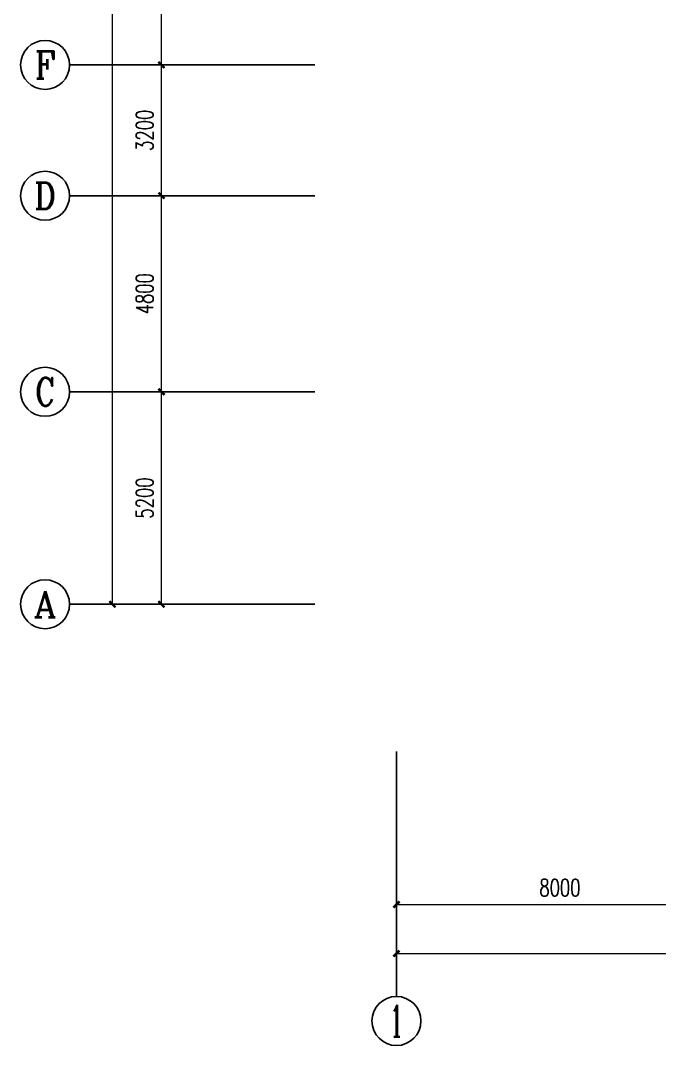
# Model space of a CAD drawing. Extents: x 0 to 302064749, y -59725395 to 1524223.
# Drawn here: x 1494857 to 1510494, y -317437 to -292349 of the extents above; entities that cross this region are included whole.
import ezdxf
from ezdxf.enums import TextEntityAlignment as Align

# ---------------------------------------------------------------- set-up
doc = ezdxf.new("R2010")
doc.units = 0
doc.header["$LTSCALE"] = 1000
doc.linetypes.add('DOTE', pattern=[2.42, 2, -0.2, 0.02, -0.2])
doc.layers.add('AXIS', color=3, linetype='Continuous')
doc.layers.add('AXIS_TEXT', color=7, linetype='Continuous')
doc.layers.add('DOTE', color=1, linetype='DOTE', lineweight=9, plot=False)
doc.layers.get('DOTE').off()
doc.styles.add('_TCH_AXIS', font='COMPLEX', dxfattribs={"bigfont": 'GBCBIG'})
doc.styles.add('A_DIM_T3', font='simplex.shx', dxfattribs={"width": 0.7, "bigfont": 'gbcbig.shx'})
doc.styles.add('COMPLEX', font='COMPLEX')
doc.dimstyles.new('_TCH_ARCH&&150', dxfattribs={"dimtxt": 420, "dimasz": 150, "dimexe": 375, "dimexo": 450, "dimgap": 202.5, "dimtad": 1, "dimdec": 0, "dimzin": 0, "dimdsep": 46, "dimtxsty": 'A_DIM_T3', "dimblk": 'ARCHTICK', "dimcen": 0.09, "dimclrt": 7, "dimazin": 2, "dimtfac": 1, "dimtdec": 0, "dimtix": 1, "dimtmove": 2, "dimatfit": 3, "dimfxl": 150, "dimtolj": 1, "dimtzin": 0, "dimarcsym": 0})

# ---------------------------------------------------------------- blocks, each defined once
blk = doc.blocks.new('_ArchTick')
at = {"color": 0, "linetype": 'ByBlock', "const_width": 0.4}
blk.add_lwpolyline([(-0.5, -0.5), (0.5, 0.5)], dxfattribs=at)
blk = doc.blocks.new('*D101')
at = {"layer": 'AXIS', "color": 0, "lineweight": -2, "transparency": 16777216}
for p, q in [((-2450, 76000), (-7325, 76000)), ((-6950, 0), (-6950, 76000)), ((-2450, 0), (-7325, 0))]:
    blk.add_line(p, q, dxfattribs=at)
at = {"layer": 'Defpoints', "color": 0, "transparency": 16777216}
for p in [(-6950, 76000), (-2000, 76000), (-2000, 0)]:
    blk.add_point(p, dxfattribs=at)
at = {"layer": 'AXIS', "color": 0, "lineweight": -2, "transparency": 16777216, "xscale": 150, "yscale": 150, "zscale": 150}
for p, rotation in [((-6950, 76000), 90), ((-6950, 0), 270)]:
    blk.add_blockref('_ArchTick', p, dxfattribs=dict(at, rotation=rotation))
at = {"layer": 'AXIS', "color": 7, "transparency": 16777216, "insert": (-7362.5, 38000), "char_height": 420, "attachment_point": 5, "rotation": 90, "style": 'A_DIM_T3'}
blk.add_mtext('\\A1;76000', dxfattribs=at)
blk = doc.blocks.new('*D102')
at = {"layer": 'AXIS', "color": 0, "lineweight": -2, "transparency": 16777216}
for p, q in [((-2450, 5200), (-6125, 5200)), ((-5750, 0), (-5750, 5200)), ((-2450, 0), (-6125, 0))]:
    blk.add_line(p, q, dxfattribs=at)
at = {"layer": 'Defpoints', "color": 0, "transparency": 16777216}
for p in [(-5750, 5200), (-2000, 5200), (-2000, 0)]:
    blk.add_point(p, dxfattribs=at)
at = {"layer": 'AXIS', "color": 0, "lineweight": -2, "transparency": 16777216, "xscale": 150, "yscale": 150, "zscale": 150}
for p, rotation in [((-5750, 5200), 90), ((-5750, 0), 270)]:
    blk.add_blockref('_ArchTick', p, dxfattribs=dict(at, rotation=rotation))
at = {"layer": 'AXIS', "color": 7, "transparency": 16777216, "insert": (-6162.5, 2600), "char_height": 420, "attachment_point": 5, "rotation": 90, "style": 'A_DIM_T3'}
blk.add_mtext('\\A1;5200', dxfattribs=at)
blk = doc.blocks.new('*D103')
at = {"layer": 'AXIS', "color": 0, "lineweight": -2, "transparency": 16777216}
for p, q in [((-2450, 10000), (-6125, 10000)), ((-5750, 5200), (-5750, 10000)), ((-2450, 5200), (-6125, 5200))]:
    blk.add_line(p, q, dxfattribs=at)
at = {"layer": 'Defpoints', "color": 0, "transparency": 16777216}
for p in [(-5750, 10000), (-2000, 10000), (-2000, 5200)]:
    blk.add_point(p, dxfattribs=at)
at = {"layer": 'AXIS', "color": 0, "lineweight": -2, "transparency": 16777216, "xscale": 150, "yscale": 150, "zscale": 150}
for p, rotation in [((-5750, 10000), 90), ((-5750, 5200), 270)]:
    blk.add_blockref('_ArchTick', p, dxfattribs=dict(at, rotation=rotation))
at = {"layer": 'AXIS', "color": 7, "transparency": 16777216, "insert": (-6162.5, 7600), "char_height": 420, "attachment_point": 5, "rotation": 90, "style": 'A_DIM_T3'}
blk.add_mtext('\\A1;4800', dxfattribs=at)
blk = doc.blocks.new('*D104')
at = {"layer": 'AXIS', "color": 0, "lineweight": -2, "transparency": 16777216}
for p, q in [((-2450, 13200), (-6125, 13200)), ((-5750, 10000), (-5750, 13200)), ((-2450, 10000), (-6125, 10000))]:
    blk.add_line(p, q, dxfattribs=at)
at = {"layer": 'Defpoints', "color": 0, "transparency": 16777216}
for p in [(-5750, 13200), (-2000, 13200), (-2000, 10000)]:
    blk.add_point(p, dxfattribs=at)
at = {"layer": 'AXIS', "color": 0, "lineweight": -2, "transparency": 16777216, "xscale": 150, "yscale": 150, "zscale": 150}
for p, rotation in [((-5750, 13200), 90), ((-5750, 10000), 270)]:
    blk.add_blockref('_ArchTick', p, dxfattribs=dict(at, rotation=rotation))
at = {"layer": 'AXIS', "color": 7, "transparency": 16777216, "insert": (-6162.5, 11600), "char_height": 420, "attachment_point": 5, "rotation": 90, "style": 'A_DIM_T3'}
blk.add_mtext('\\A1;3200', dxfattribs=at)
blk = doc.blocks.new('*D105')
at = {"layer": 'AXIS', "color": 0, "lineweight": -2, "transparency": 16777216}
for p, q in [((-2450, 66000), (-6125, 66000)), ((-5750, 13200), (-5750, 66000)), ((-2450, 13200), (-6125, 13200))]:
    blk.add_line(p, q, dxfattribs=at)
at = {"layer": 'Defpoints', "color": 0, "transparency": 16777216}
for p in [(-5750, 66000), (-2000, 66000), (-2000, 13200)]:
    blk.add_point(p, dxfattribs=at)
at = {"layer": 'AXIS', "color": 0, "lineweight": -2, "transparency": 16777216, "xscale": 150, "yscale": 150, "zscale": 150}
for p, rotation in [((-5750, 66000), 90), ((-5750, 13200), 270)]:
    blk.add_blockref('_ArchTick', p, dxfattribs=dict(at, rotation=rotation))
at = {"layer": 'AXIS', "color": 7, "transparency": 16777216, "insert": (-6162.5, 39600), "char_height": 420, "attachment_point": 5, "rotation": 90, "style": 'A_DIM_T3'}
blk.add_mtext('\\A1;52800', dxfattribs=at)
blk = doc.blocks.new('*D139')
at = {"layer": 'AXIS', "color": 0, "lineweight": -2, "transparency": 16777216}
for p, q in [((0, -4050), (0, -8925)), ((106700, -4050), (106700, -8925)), ((0, -8550), (106700, -8550))]:
    blk.add_line(p, q, dxfattribs=at)
at = {"layer": 'Defpoints', "color": 0, "transparency": 16777216}
for p in [(0, -3600), (106700, -3600), (106700, -8550)]:
    blk.add_point(p, dxfattribs=at)
at = {"layer": 'AXIS', "color": 0, "lineweight": -2, "transparency": 16777216, "xscale": 150, "yscale": 150, "zscale": 150, "rotation": 180}
blk.add_blockref('_ArchTick', (0, -8550), dxfattribs=at)
at = {"layer": 'AXIS', "color": 0, "lineweight": -2, "transparency": 16777216, "xscale": 150, "yscale": 150, "zscale": 150}
blk.add_blockref('_ArchTick', (106700, -8550), dxfattribs=at)
at = {"layer": 'AXIS', "color": 7, "transparency": 16777216, "insert": (53350, -8137.5), "char_height": 420, "attachment_point": 5, "style": 'A_DIM_T3'}
blk.add_mtext('\\A1;106700', dxfattribs=at)
blk = doc.blocks.new('*D140')
at = {"layer": 'AXIS', "color": 0, "lineweight": -2, "transparency": 16777216}
for p, q in [((0, -4050), (0, -7725)), ((8000, -4050), (8000, -7725)), ((0, -7350), (8000, -7350))]:
    blk.add_line(p, q, dxfattribs=at)
at = {"layer": 'Defpoints', "color": 0, "transparency": 16777216}
for p in [(0, -3600), (8000, -3600), (8000, -7350)]:
    blk.add_point(p, dxfattribs=at)
at = {"layer": 'AXIS', "color": 0, "lineweight": -2, "transparency": 16777216, "xscale": 150, "yscale": 150, "zscale": 150, "rotation": 180}
blk.add_blockref('_ArchTick', (0, -7350), dxfattribs=at)
at = {"layer": 'AXIS', "color": 0, "lineweight": -2, "transparency": 16777216, "xscale": 150, "yscale": 150, "zscale": 150}
blk.add_blockref('_ArchTick', (8000, -7350), dxfattribs=at)
at = {"layer": 'AXIS', "color": 7, "transparency": 16777216, "insert": (4000, -6937.5), "char_height": 420, "attachment_point": 5, "style": 'A_DIM_T3'}
blk.add_mtext('\\A1;8000', dxfattribs=at)
blk = doc.blocks.new('*D156')
at = {"layer": 'AXIS', "color": 0, "lineweight": -2, "transparency": 16777216}
for p, q in [((-2450, 76000), (-7325, 76000)), ((-6950, 0), (-6950, 76000)), ((-2450, 0), (-7325, 0))]:
    blk.add_line(p, q, dxfattribs=at)
at = {"layer": 'Defpoints', "color": 0, "transparency": 16777216}
for p in [(-6950, 76000), (-2000, 76000), (-2000, 0)]:
    blk.add_point(p, dxfattribs=at)
at = {"layer": 'AXIS', "color": 0, "lineweight": -2, "transparency": 16777216, "xscale": 150, "yscale": 150, "zscale": 150}
for p, rotation in [((-6950, 76000), 90), ((-6950, 0), 270)]:
    blk.add_blockref('_ArchTick', p, dxfattribs=dict(at, rotation=rotation))
at = {"layer": 'AXIS', "color": 7, "transparency": 16777216, "insert": (-7362.5, 38000), "char_height": 420, "attachment_point": 5, "rotation": 90, "style": 'A_DIM_T3'}
blk.add_mtext('\\A1;76000', dxfattribs=at)
blk = doc.blocks.new('*D157')
at = {"layer": 'AXIS', "color": 0, "lineweight": -2, "transparency": 16777216}
for p, q in [((-2450, 5200), (-6125, 5200)), ((-5750, 0), (-5750, 5200)), ((-2450, 0), (-6125, 0))]:
    blk.add_line(p, q, dxfattribs=at)
at = {"layer": 'Defpoints', "color": 0, "transparency": 16777216}
for p in [(-5750, 5200), (-2000, 5200), (-2000, 0)]:
    blk.add_point(p, dxfattribs=at)
at = {"layer": 'AXIS', "color": 0, "lineweight": -2, "transparency": 16777216, "xscale": 150, "yscale": 150, "zscale": 150}
for p, rotation in [((-5750, 5200), 90), ((-5750, 0), 270)]:
    blk.add_blockref('_ArchTick', p, dxfattribs=dict(at, rotation=rotation))
at = {"layer": 'AXIS', "color": 7, "transparency": 16777216, "insert": (-6162.5, 2600), "char_height": 420, "attachment_point": 5, "rotation": 90, "style": 'A_DIM_T3'}
blk.add_mtext('\\A1;5200', dxfattribs=at)
blk = doc.blocks.new('*D158')
at = {"layer": 'AXIS', "color": 0, "lineweight": -2, "transparency": 16777216}
for p, q in [((-2450, 10000), (-6125, 10000)), ((-5750, 5200), (-5750, 10000)), ((-2450, 5200), (-6125, 5200))]:
    blk.add_line(p, q, dxfattribs=at)
at = {"layer": 'Defpoints', "color": 0, "transparency": 16777216}
for p in [(-5750, 10000), (-2000, 10000), (-2000, 5200)]:
    blk.add_point(p, dxfattribs=at)
at = {"layer": 'AXIS', "color": 0, "lineweight": -2, "transparency": 16777216, "xscale": 150, "yscale": 150, "zscale": 150}
for p, rotation in [((-5750, 10000), 90), ((-5750, 5200), 270)]:
    blk.add_blockref('_ArchTick', p, dxfattribs=dict(at, rotation=rotation))
at = {"layer": 'AXIS', "color": 7, "transparency": 16777216, "insert": (-6162.5, 7600), "char_height": 420, "attachment_point": 5, "rotation": 90, "style": 'A_DIM_T3'}
blk.add_mtext('\\A1;4800', dxfattribs=at)
blk = doc.blocks.new('*D159')
at = {"layer": 'AXIS', "color": 0, "lineweight": -2, "transparency": 16777216}
for p, q in [((-2450, 13200), (-6125, 13200)), ((-5750, 10000), (-5750, 13200)), ((-2450, 10000), (-6125, 10000))]:
    blk.add_line(p, q, dxfattribs=at)
at = {"layer": 'Defpoints', "color": 0, "transparency": 16777216}
for p in [(-5750, 13200), (-2000, 13200), (-2000, 10000)]:
    blk.add_point(p, dxfattribs=at)
at = {"layer": 'AXIS', "color": 0, "lineweight": -2, "transparency": 16777216, "xscale": 150, "yscale": 150, "zscale": 150}
for p, rotation in [((-5750, 13200), 90), ((-5750, 10000), 270)]:
    blk.add_blockref('_ArchTick', p, dxfattribs=dict(at, rotation=rotation))
at = {"layer": 'AXIS', "color": 7, "transparency": 16777216, "insert": (-6162.5, 11600), "char_height": 420, "attachment_point": 5, "rotation": 90, "style": 'A_DIM_T3'}
blk.add_mtext('\\A1;3200', dxfattribs=at)
blk = doc.blocks.new('*D160')
at = {"layer": 'AXIS', "color": 0, "lineweight": -2, "transparency": 16777216}
for p, q in [((-2450, 66000), (-6125, 66000)), ((-5750, 13200), (-5750, 66000)), ((-2450, 13200), (-6125, 13200))]:
    blk.add_line(p, q, dxfattribs=at)
at = {"layer": 'Defpoints', "color": 0, "transparency": 16777216}
for p in [(-5750, 66000), (-2000, 66000), (-2000, 13200)]:
    blk.add_point(p, dxfattribs=at)
at = {"layer": 'AXIS', "color": 0, "lineweight": -2, "transparency": 16777216, "xscale": 150, "yscale": 150, "zscale": 150}
for p, rotation in [((-5750, 66000), 90), ((-5750, 13200), 270)]:
    blk.add_blockref('_ArchTick', p, dxfattribs=dict(at, rotation=rotation))
at = {"layer": 'AXIS', "color": 7, "transparency": 16777216, "insert": (-6162.5, 39600), "char_height": 420, "attachment_point": 5, "rotation": 90, "style": 'A_DIM_T3'}
blk.add_mtext('\\A1;52800', dxfattribs=at)
blk = doc.blocks.new('*D194')
at = {"layer": 'AXIS', "color": 0, "lineweight": -2, "transparency": 16777216}
for p, q in [((0, -4050), (0, -8925)), ((106700, -4050), (106700, -8925)), ((0, -8550), (106700, -8550))]:
    blk.add_line(p, q, dxfattribs=at)
at = {"layer": 'Defpoints', "color": 0, "transparency": 16777216}
for p in [(0, -3600), (106700, -3600), (106700, -8550)]:
    blk.add_point(p, dxfattribs=at)
at = {"layer": 'AXIS', "color": 0, "lineweight": -2, "transparency": 16777216, "xscale": 150, "yscale": 150, "zscale": 150, "rotation": 180}
blk.add_blockref('_ArchTick', (0, -8550), dxfattribs=at)
at = {"layer": 'AXIS', "color": 0, "lineweight": -2, "transparency": 16777216, "xscale": 150, "yscale": 150, "zscale": 150}
blk.add_blockref('_ArchTick', (106700, -8550), dxfattribs=at)
at = {"layer": 'AXIS', "color": 7, "transparency": 16777216, "insert": (53350, -8137.5), "char_height": 420, "attachment_point": 5, "style": 'A_DIM_T3'}
blk.add_mtext('\\A1;106700', dxfattribs=at)
blk = doc.blocks.new('*D195')
at = {"layer": 'AXIS', "color": 0, "lineweight": -2, "transparency": 16777216}
for p, q in [((0, -4050), (0, -7725)), ((8000, -4050), (8000, -7725)), ((0, -7350), (8000, -7350))]:
    blk.add_line(p, q, dxfattribs=at)
at = {"layer": 'Defpoints', "color": 0, "transparency": 16777216}
for p in [(0, -3600), (8000, -3600), (8000, -7350)]:
    blk.add_point(p, dxfattribs=at)
at = {"layer": 'AXIS', "color": 0, "lineweight": -2, "transparency": 16777216, "xscale": 150, "yscale": 150, "zscale": 150, "rotation": 180}
blk.add_blockref('_ArchTick', (0, -7350), dxfattribs=at)
at = {"layer": 'AXIS', "color": 0, "lineweight": -2, "transparency": 16777216, "xscale": 150, "yscale": 150, "zscale": 150}
blk.add_blockref('_ArchTick', (8000, -7350), dxfattribs=at)
at = {"layer": 'AXIS', "color": 7, "transparency": 16777216, "insert": (4000, -6937.5), "char_height": 420, "attachment_point": 5, "style": 'A_DIM_T3'}
blk.add_mtext('\\A1;8000', dxfattribs=at)
blk = doc.blocks.new('*D211')
at = {"layer": 'AXIS', "color": 0, "lineweight": -2, "transparency": 16777216}
for p, q in [((-2450, 76000), (-7325, 76000)), ((-6950, 0), (-6950, 76000)), ((-2450, 0), (-7325, 0))]:
    blk.add_line(p, q, dxfattribs=at)
at = {"layer": 'Defpoints', "color": 0, "transparency": 16777216}
for p in [(-6950, 76000), (-2000, 76000), (-2000, 0)]:
    blk.add_point(p, dxfattribs=at)
at = {"layer": 'AXIS', "color": 0, "lineweight": -2, "transparency": 16777216, "xscale": 150, "yscale": 150, "zscale": 150}
for p, rotation in [((-6950, 76000), 90), ((-6950, 0), 270)]:
    blk.add_blockref('_ArchTick', p, dxfattribs=dict(at, rotation=rotation))
at = {"layer": 'AXIS', "color": 7, "transparency": 16777216, "insert": (-7362.5, 38000), "char_height": 420, "attachment_point": 5, "rotation": 90, "style": 'A_DIM_T3'}
blk.add_mtext('\\A1;76000', dxfattribs=at)
blk = doc.blocks.new('*D212')
at = {"layer": 'AXIS', "color": 0, "lineweight": -2, "transparency": 16777216}
for p, q in [((-2450, 5200), (-6125, 5200)), ((-5750, 0), (-5750, 5200)), ((-2450, 0), (-6125, 0))]:
    blk.add_line(p, q, dxfattribs=at)
at = {"layer": 'Defpoints', "color": 0, "transparency": 16777216}
for p in [(-5750, 5200), (-2000, 5200), (-2000, 0)]:
    blk.add_point(p, dxfattribs=at)
at = {"layer": 'AXIS', "color": 0, "lineweight": -2, "transparency": 16777216, "xscale": 150, "yscale": 150, "zscale": 150}
for p, rotation in [((-5750, 5200), 90), ((-5750, 0), 270)]:
    blk.add_blockref('_ArchTick', p, dxfattribs=dict(at, rotation=rotation))
at = {"layer": 'AXIS', "color": 7, "transparency": 16777216, "insert": (-6162.5, 2600), "char_height": 420, "attachment_point": 5, "rotation": 90, "style": 'A_DIM_T3'}
blk.add_mtext('\\A1;5200', dxfattribs=at)
blk = doc.blocks.new('*D213')
at = {"layer": 'AXIS', "color": 0, "lineweight": -2, "transparency": 16777216}
for p, q in [((-2450, 10000), (-6125, 10000)), ((-5750, 5200), (-5750, 10000)), ((-2450, 5200), (-6125, 5200))]:
    blk.add_line(p, q, dxfattribs=at)
at = {"layer": 'Defpoints', "color": 0, "transparency": 16777216}
for p in [(-5750, 10000), (-2000, 10000), (-2000, 5200)]:
    blk.add_point(p, dxfattribs=at)
at = {"layer": 'AXIS', "color": 0, "lineweight": -2, "transparency": 16777216, "xscale": 150, "yscale": 150, "zscale": 150}
for p, rotation in [((-5750, 10000), 90), ((-5750, 5200), 270)]:
    blk.add_blockref('_ArchTick', p, dxfattribs=dict(at, rotation=rotation))
at = {"layer": 'AXIS', "color": 7, "transparency": 16777216, "insert": (-6162.5, 7600), "char_height": 420, "attachment_point": 5, "rotation": 90, "style": 'A_DIM_T3'}
blk.add_mtext('\\A1;4800', dxfattribs=at)
blk = doc.blocks.new('*D214')
at = {"layer": 'AXIS', "color": 0, "lineweight": -2, "transparency": 16777216}
for p, q in [((-2450, 13200), (-6125, 13200)), ((-5750, 10000), (-5750, 13200)), ((-2450, 10000), (-6125, 10000))]:
    blk.add_line(p, q, dxfattribs=at)
at = {"layer": 'Defpoints', "color": 0, "transparency": 16777216}
for p in [(-5750, 13200), (-2000, 13200), (-2000, 10000)]:
    blk.add_point(p, dxfattribs=at)
at = {"layer": 'AXIS', "color": 0, "lineweight": -2, "transparency": 16777216, "xscale": 150, "yscale": 150, "zscale": 150}
for p, rotation in [((-5750, 13200), 90), ((-5750, 10000), 270)]:
    blk.add_blockref('_ArchTick', p, dxfattribs=dict(at, rotation=rotation))
at = {"layer": 'AXIS', "color": 7, "transparency": 16777216, "insert": (-6162.5, 11600), "char_height": 420, "attachment_point": 5, "rotation": 90, "style": 'A_DIM_T3'}
blk.add_mtext('\\A1;3200', dxfattribs=at)
blk = doc.blocks.new('*D215')
at = {"layer": 'AXIS', "color": 0, "lineweight": -2, "transparency": 16777216}
for p, q in [((-2450, 66000), (-6125, 66000)), ((-5750, 13200), (-5750, 66000)), ((-2450, 13200), (-6125, 13200))]:
    blk.add_line(p, q, dxfattribs=at)
at = {"layer": 'Defpoints', "color": 0, "transparency": 16777216}
for p in [(-5750, 66000), (-2000, 66000), (-2000, 13200)]:
    blk.add_point(p, dxfattribs=at)
at = {"layer": 'AXIS', "color": 0, "lineweight": -2, "transparency": 16777216, "xscale": 150, "yscale": 150, "zscale": 150}
for p, rotation in [((-5750, 66000), 90), ((-5750, 13200), 270)]:
    blk.add_blockref('_ArchTick', p, dxfattribs=dict(at, rotation=rotation))
at = {"layer": 'AXIS', "color": 7, "transparency": 16777216, "insert": (-6162.5, 39600), "char_height": 420, "attachment_point": 5, "rotation": 90, "style": 'A_DIM_T3'}
blk.add_mtext('\\A1;52800', dxfattribs=at)
blk = doc.blocks.new('*D249')
at = {"layer": 'AXIS', "color": 0, "lineweight": -2, "transparency": 16777216}
for p, q in [((0, -4050), (0, -8925)), ((106700, -4050), (106700, -8925)), ((0, -8550), (106700, -8550))]:
    blk.add_line(p, q, dxfattribs=at)
at = {"layer": 'Defpoints', "color": 0, "transparency": 16777216}
for p in [(0, -3600), (106700, -3600), (106700, -8550)]:
    blk.add_point(p, dxfattribs=at)
at = {"layer": 'AXIS', "color": 0, "lineweight": -2, "transparency": 16777216, "xscale": 150, "yscale": 150, "zscale": 150, "rotation": 180}
blk.add_blockref('_ArchTick', (0, -8550), dxfattribs=at)
at = {"layer": 'AXIS', "color": 0, "lineweight": -2, "transparency": 16777216, "xscale": 150, "yscale": 150, "zscale": 150}
blk.add_blockref('_ArchTick', (106700, -8550), dxfattribs=at)
at = {"layer": 'AXIS', "color": 7, "transparency": 16777216, "insert": (53350, -8137.5), "char_height": 420, "attachment_point": 5, "style": 'A_DIM_T3'}
blk.add_mtext('\\A1;106700', dxfattribs=at)
blk = doc.blocks.new('*D250')
at = {"layer": 'AXIS', "color": 0, "lineweight": -2, "transparency": 16777216}
for p, q in [((0, -4050), (0, -7725)), ((8000, -4050), (8000, -7725)), ((0, -7350), (8000, -7350))]:
    blk.add_line(p, q, dxfattribs=at)
at = {"layer": 'Defpoints', "color": 0, "transparency": 16777216}
for p in [(0, -3600), (8000, -3600), (8000, -7350)]:
    blk.add_point(p, dxfattribs=at)
at = {"layer": 'AXIS', "color": 0, "lineweight": -2, "transparency": 16777216, "xscale": 150, "yscale": 150, "zscale": 150, "rotation": 180}
blk.add_blockref('_ArchTick', (0, -7350), dxfattribs=at)
at = {"layer": 'AXIS', "color": 0, "lineweight": -2, "transparency": 16777216, "xscale": 150, "yscale": 150, "zscale": 150}
blk.add_blockref('_ArchTick', (8000, -7350), dxfattribs=at)
at = {"layer": 'AXIS', "color": 7, "transparency": 16777216, "insert": (4000, -6937.5), "char_height": 420, "attachment_point": 5, "style": 'A_DIM_T3'}
blk.add_mtext('\\A1;8000', dxfattribs=at)
blk = doc.blocks.new('*D266')
at = {"layer": 'AXIS', "color": 0, "lineweight": -2, "transparency": 16777216}
for p, q in [((-2450, 76000), (-7325, 76000)), ((-6950, 0), (-6950, 76000)), ((-2450, 0), (-7325, 0))]:
    blk.add_line(p, q, dxfattribs=at)
at = {"layer": 'Defpoints', "color": 0, "transparency": 16777216}
for p in [(-6950, 76000), (-2000, 76000), (-2000, 0)]:
    blk.add_point(p, dxfattribs=at)
at = {"layer": 'AXIS', "color": 0, "lineweight": -2, "transparency": 16777216, "xscale": 150, "yscale": 150, "zscale": 150}
for p, rotation in [((-6950, 76000), 90), ((-6950, 0), 270)]:
    blk.add_blockref('_ArchTick', p, dxfattribs=dict(at, rotation=rotation))
at = {"layer": 'AXIS', "color": 7, "transparency": 16777216, "insert": (-7362.5, 38000), "char_height": 420, "attachment_point": 5, "rotation": 90, "style": 'A_DIM_T3'}
blk.add_mtext('\\A1;76000', dxfattribs=at)
blk = doc.blocks.new('*D267')
at = {"layer": 'AXIS', "color": 0, "lineweight": -2, "transparency": 16777216}
for p, q in [((-2450, 5200), (-6125, 5200)), ((-5750, 0), (-5750, 5200)), ((-2450, 0), (-6125, 0))]:
    blk.add_line(p, q, dxfattribs=at)
at = {"layer": 'Defpoints', "color": 0, "transparency": 16777216}
for p in [(-5750, 5200), (-2000, 5200), (-2000, 0)]:
    blk.add_point(p, dxfattribs=at)
at = {"layer": 'AXIS', "color": 0, "lineweight": -2, "transparency": 16777216, "xscale": 150, "yscale": 150, "zscale": 150}
for p, rotation in [((-5750, 5200), 90), ((-5750, 0), 270)]:
    blk.add_blockref('_ArchTick', p, dxfattribs=dict(at, rotation=rotation))
at = {"layer": 'AXIS', "color": 7, "transparency": 16777216, "insert": (-6162.5, 2600), "char_height": 420, "attachment_point": 5, "rotation": 90, "style": 'A_DIM_T3'}
blk.add_mtext('\\A1;5200', dxfattribs=at)
blk = doc.blocks.new('*D268')
at = {"layer": 'AXIS', "color": 0, "lineweight": -2, "transparency": 16777216}
for p, q in [((-2450, 10000), (-6125, 10000)), ((-5750, 5200), (-5750, 10000)), ((-2450, 5200), (-6125, 5200))]:
    blk.add_line(p, q, dxfattribs=at)
at = {"layer": 'Defpoints', "color": 0, "transparency": 16777216}
for p in [(-5750, 10000), (-2000, 10000), (-2000, 5200)]:
    blk.add_point(p, dxfattribs=at)
at = {"layer": 'AXIS', "color": 0, "lineweight": -2, "transparency": 16777216, "xscale": 150, "yscale": 150, "zscale": 150}
for p, rotation in [((-5750, 10000), 90), ((-5750, 5200), 270)]:
    blk.add_blockref('_ArchTick', p, dxfattribs=dict(at, rotation=rotation))
at = {"layer": 'AXIS', "color": 7, "transparency": 16777216, "insert": (-6162.5, 7600), "char_height": 420, "attachment_point": 5, "rotation": 90, "style": 'A_DIM_T3'}
blk.add_mtext('\\A1;4800', dxfattribs=at)
blk = doc.blocks.new('*D269')
at = {"layer": 'AXIS', "color": 0, "lineweight": -2, "transparency": 16777216}
for p, q in [((-2450, 13200), (-6125, 13200)), ((-5750, 10000), (-5750, 13200)), ((-2450, 10000), (-6125, 10000))]:
    blk.add_line(p, q, dxfattribs=at)
at = {"layer": 'Defpoints', "color": 0, "transparency": 16777216}
for p in [(-5750, 13200), (-2000, 13200), (-2000, 10000)]:
    blk.add_point(p, dxfattribs=at)
at = {"layer": 'AXIS', "color": 0, "lineweight": -2, "transparency": 16777216, "xscale": 150, "yscale": 150, "zscale": 150}
for p, rotation in [((-5750, 13200), 90), ((-5750, 10000), 270)]:
    blk.add_blockref('_ArchTick', p, dxfattribs=dict(at, rotation=rotation))
at = {"layer": 'AXIS', "color": 7, "transparency": 16777216, "insert": (-6162.5, 11600), "char_height": 420, "attachment_point": 5, "rotation": 90, "style": 'A_DIM_T3'}
blk.add_mtext('\\A1;3200', dxfattribs=at)
blk = doc.blocks.new('*D270')
at = {"layer": 'AXIS', "color": 0, "lineweight": -2, "transparency": 16777216}
for p, q in [((-2450, 66000), (-6125, 66000)), ((-5750, 13200), (-5750, 66000)), ((-2450, 13200), (-6125, 13200))]:
    blk.add_line(p, q, dxfattribs=at)
at = {"layer": 'Defpoints', "color": 0, "transparency": 16777216}
for p in [(-5750, 66000), (-2000, 66000), (-2000, 13200)]:
    blk.add_point(p, dxfattribs=at)
at = {"layer": 'AXIS', "color": 0, "lineweight": -2, "transparency": 16777216, "xscale": 150, "yscale": 150, "zscale": 150}
for p, rotation in [((-5750, 66000), 90), ((-5750, 13200), 270)]:
    blk.add_blockref('_ArchTick', p, dxfattribs=dict(at, rotation=rotation))
at = {"layer": 'AXIS', "color": 7, "transparency": 16777216, "insert": (-6162.5, 39600), "char_height": 420, "attachment_point": 5, "rotation": 90, "style": 'A_DIM_T3'}
blk.add_mtext('\\A1;52800', dxfattribs=at)
blk = doc.blocks.new('*D304')
at = {"layer": 'AXIS', "color": 0, "lineweight": -2, "transparency": 16777216}
for p, q in [((0, -4050), (0, -8925)), ((106700, -4050), (106700, -8925)), ((0, -8550), (106700, -8550))]:
    blk.add_line(p, q, dxfattribs=at)
at = {"layer": 'Defpoints', "color": 0, "transparency": 16777216}
for p in [(0, -3600), (106700, -3600), (106700, -8550)]:
    blk.add_point(p, dxfattribs=at)
at = {"layer": 'AXIS', "color": 0, "lineweight": -2, "transparency": 16777216, "xscale": 150, "yscale": 150, "zscale": 150, "rotation": 180}
blk.add_blockref('_ArchTick', (0, -8550), dxfattribs=at)
at = {"layer": 'AXIS', "color": 0, "lineweight": -2, "transparency": 16777216, "xscale": 150, "yscale": 150, "zscale": 150}
blk.add_blockref('_ArchTick', (106700, -8550), dxfattribs=at)
at = {"layer": 'AXIS', "color": 7, "transparency": 16777216, "insert": (53350, -8137.5), "char_height": 420, "attachment_point": 5, "style": 'A_DIM_T3'}
blk.add_mtext('\\A1;106700', dxfattribs=at)
blk = doc.blocks.new('*D305')
at = {"layer": 'AXIS', "color": 0, "lineweight": -2, "transparency": 16777216}
for p, q in [((0, -4050), (0, -7725)), ((8000, -4050), (8000, -7725)), ((0, -7350), (8000, -7350))]:
    blk.add_line(p, q, dxfattribs=at)
at = {"layer": 'Defpoints', "color": 0, "transparency": 16777216}
for p in [(0, -3600), (8000, -3600), (8000, -7350)]:
    blk.add_point(p, dxfattribs=at)
at = {"layer": 'AXIS', "color": 0, "lineweight": -2, "transparency": 16777216, "xscale": 150, "yscale": 150, "zscale": 150, "rotation": 180}
blk.add_blockref('_ArchTick', (0, -7350), dxfattribs=at)
at = {"layer": 'AXIS', "color": 0, "lineweight": -2, "transparency": 16777216, "xscale": 150, "yscale": 150, "zscale": 150}
blk.add_blockref('_ArchTick', (8000, -7350), dxfattribs=at)
at = {"layer": 'AXIS', "color": 7, "transparency": 16777216, "insert": (4000, -6937.5), "char_height": 420, "attachment_point": 5, "style": 'A_DIM_T3'}
blk.add_mtext('\\A1;8000', dxfattribs=at)
blk = doc.blocks.new('*D321')
at = {"layer": 'AXIS', "color": 0, "lineweight": -2, "transparency": 16777216}
for p, q in [((-2450, 76000), (-7325, 76000)), ((-6950, 0), (-6950, 76000)), ((-2450, 0), (-7325, 0))]:
    blk.add_line(p, q, dxfattribs=at)
at = {"layer": 'Defpoints', "color": 0, "transparency": 16777216}
for p in [(-6950, 76000), (-2000, 76000), (-2000, 0)]:
    blk.add_point(p, dxfattribs=at)
at = {"layer": 'AXIS', "color": 0, "lineweight": -2, "transparency": 16777216, "xscale": 150, "yscale": 150, "zscale": 150}
for p, rotation in [((-6950, 76000), 90), ((-6950, 0), 270)]:
    blk.add_blockref('_ArchTick', p, dxfattribs=dict(at, rotation=rotation))
at = {"layer": 'AXIS', "color": 7, "transparency": 16777216, "insert": (-7362.5, 38000), "char_height": 420, "attachment_point": 5, "rotation": 90, "style": 'A_DIM_T3'}
blk.add_mtext('\\A1;76000', dxfattribs=at)
blk = doc.blocks.new('*D322')
at = {"layer": 'AXIS', "color": 0, "lineweight": -2, "transparency": 16777216}
for p, q in [((-2450, 5200), (-6125, 5200)), ((-5750, 0), (-5750, 5200)), ((-2450, 0), (-6125, 0))]:
    blk.add_line(p, q, dxfattribs=at)
at = {"layer": 'Defpoints', "color": 0, "transparency": 16777216}
for p in [(-5750, 5200), (-2000, 5200), (-2000, 0)]:
    blk.add_point(p, dxfattribs=at)
at = {"layer": 'AXIS', "color": 0, "lineweight": -2, "transparency": 16777216, "xscale": 150, "yscale": 150, "zscale": 150}
for p, rotation in [((-5750, 5200), 90), ((-5750, 0), 270)]:
    blk.add_blockref('_ArchTick', p, dxfattribs=dict(at, rotation=rotation))
at = {"layer": 'AXIS', "color": 7, "transparency": 16777216, "insert": (-6162.5, 2600), "char_height": 420, "attachment_point": 5, "rotation": 90, "style": 'A_DIM_T3'}
blk.add_mtext('\\A1;5200', dxfattribs=at)
blk = doc.blocks.new('*D323')
at = {"layer": 'AXIS', "color": 0, "lineweight": -2, "transparency": 16777216}
for p, q in [((-2450, 10000), (-6125, 10000)), ((-5750, 5200), (-5750, 10000)), ((-2450, 5200), (-6125, 5200))]:
    blk.add_line(p, q, dxfattribs=at)
at = {"layer": 'Defpoints', "color": 0, "transparency": 16777216}
for p in [(-5750, 10000), (-2000, 10000), (-2000, 5200)]:
    blk.add_point(p, dxfattribs=at)
at = {"layer": 'AXIS', "color": 0, "lineweight": -2, "transparency": 16777216, "xscale": 150, "yscale": 150, "zscale": 150}
for p, rotation in [((-5750, 10000), 90), ((-5750, 5200), 270)]:
    blk.add_blockref('_ArchTick', p, dxfattribs=dict(at, rotation=rotation))
at = {"layer": 'AXIS', "color": 7, "transparency": 16777216, "insert": (-6162.5, 7600), "char_height": 420, "attachment_point": 5, "rotation": 90, "style": 'A_DIM_T3'}
blk.add_mtext('\\A1;4800', dxfattribs=at)
blk = doc.blocks.new('*D324')
at = {"layer": 'AXIS', "color": 0, "lineweight": -2, "transparency": 16777216}
for p, q in [((-2450, 13200), (-6125, 13200)), ((-5750, 10000), (-5750, 13200)), ((-2450, 10000), (-6125, 10000))]:
    blk.add_line(p, q, dxfattribs=at)
at = {"layer": 'Defpoints', "color": 0, "transparency": 16777216}
for p in [(-5750, 13200), (-2000, 13200), (-2000, 10000)]:
    blk.add_point(p, dxfattribs=at)
at = {"layer": 'AXIS', "color": 0, "lineweight": -2, "transparency": 16777216, "xscale": 150, "yscale": 150, "zscale": 150}
for p, rotation in [((-5750, 13200), 90), ((-5750, 10000), 270)]:
    blk.add_blockref('_ArchTick', p, dxfattribs=dict(at, rotation=rotation))
at = {"layer": 'AXIS', "color": 7, "transparency": 16777216, "insert": (-6162.5, 11600), "char_height": 420, "attachment_point": 5, "rotation": 90, "style": 'A_DIM_T3'}
blk.add_mtext('\\A1;3200', dxfattribs=at)
blk = doc.blocks.new('*D325')
at = {"layer": 'AXIS', "color": 0, "lineweight": -2, "transparency": 16777216}
for p, q in [((-2450, 66000), (-6125, 66000)), ((-5750, 13200), (-5750, 66000)), ((-2450, 13200), (-6125, 13200))]:
    blk.add_line(p, q, dxfattribs=at)
at = {"layer": 'Defpoints', "color": 0, "transparency": 16777216}
for p in [(-5750, 66000), (-2000, 66000), (-2000, 13200)]:
    blk.add_point(p, dxfattribs=at)
at = {"layer": 'AXIS', "color": 0, "lineweight": -2, "transparency": 16777216, "xscale": 150, "yscale": 150, "zscale": 150}
for p, rotation in [((-5750, 66000), 90), ((-5750, 13200), 270)]:
    blk.add_blockref('_ArchTick', p, dxfattribs=dict(at, rotation=rotation))
at = {"layer": 'AXIS', "color": 7, "transparency": 16777216, "insert": (-6162.5, 39600), "char_height": 420, "attachment_point": 5, "rotation": 90, "style": 'A_DIM_T3'}
blk.add_mtext('\\A1;52800', dxfattribs=at)
blk = doc.blocks.new('*D359')
at = {"layer": 'AXIS', "color": 0, "lineweight": -2, "transparency": 16777216}
for p, q in [((0, -4050), (0, -8925)), ((106700, -4050), (106700, -8925)), ((0, -8550), (106700, -8550))]:
    blk.add_line(p, q, dxfattribs=at)
at = {"layer": 'Defpoints', "color": 0, "transparency": 16777216}
for p in [(0, -3600), (106700, -3600), (106700, -8550)]:
    blk.add_point(p, dxfattribs=at)
at = {"layer": 'AXIS', "color": 0, "lineweight": -2, "transparency": 16777216, "xscale": 150, "yscale": 150, "zscale": 150, "rotation": 180}
blk.add_blockref('_ArchTick', (0, -8550), dxfattribs=at)
at = {"layer": 'AXIS', "color": 0, "lineweight": -2, "transparency": 16777216, "xscale": 150, "yscale": 150, "zscale": 150}
blk.add_blockref('_ArchTick', (106700, -8550), dxfattribs=at)
at = {"layer": 'AXIS', "color": 7, "transparency": 16777216, "insert": (53350, -8137.5), "char_height": 420, "attachment_point": 5, "style": 'A_DIM_T3'}
blk.add_mtext('\\A1;106700', dxfattribs=at)
blk = doc.blocks.new('*D360')
at = {"layer": 'AXIS', "color": 0, "lineweight": -2, "transparency": 16777216}
for p, q in [((0, -4050), (0, -7725)), ((8000, -4050), (8000, -7725)), ((0, -7350), (8000, -7350))]:
    blk.add_line(p, q, dxfattribs=at)
at = {"layer": 'Defpoints', "color": 0, "transparency": 16777216}
for p in [(0, -3600), (8000, -3600), (8000, -7350)]:
    blk.add_point(p, dxfattribs=at)
at = {"layer": 'AXIS', "color": 0, "lineweight": -2, "transparency": 16777216, "xscale": 150, "yscale": 150, "zscale": 150, "rotation": 180}
blk.add_blockref('_ArchTick', (0, -7350), dxfattribs=at)
at = {"layer": 'AXIS', "color": 0, "lineweight": -2, "transparency": 16777216, "xscale": 150, "yscale": 150, "zscale": 150}
blk.add_blockref('_ArchTick', (8000, -7350), dxfattribs=at)
at = {"layer": 'AXIS', "color": 7, "transparency": 16777216, "insert": (4000, -6937.5), "char_height": 420, "attachment_point": 5, "style": 'A_DIM_T3'}
blk.add_mtext('\\A1;8000', dxfattribs=at)
blk = doc.blocks.new('_AXISO')
blk.add_circle((0, 0), 0.5)
at = {"layer": 'AXIS_TEXT', "style": 'COMPLEX', "width": 1.041667}
blk.add_attdef('A', text='', height=0.56, dxfattribs=at).set_placement((-0.25, -0.28), (0.25, -0.28), align=Align.FIT)
blk = doc.blocks.new('*D377')
at = {"layer": 'AXIS', "color": 0, "lineweight": -2, "transparency": 16777216}
for p, q in [((-2450, 76000), (-7325, 76000)), ((-6950, 0), (-6950, 76000)), ((-2450, 0), (-7325, 0))]:
    blk.add_line(p, q, dxfattribs=at)
at = {"layer": 'Defpoints', "color": 0, "transparency": 16777216}
for p in [(-6950, 76000), (-2000, 76000), (-2000, 0)]:
    blk.add_point(p, dxfattribs=at)
at = {"layer": 'AXIS', "color": 0, "lineweight": -2, "transparency": 16777216, "xscale": 150, "yscale": 150, "zscale": 150}
for p, rotation in [((-6950, 76000), 90), ((-6950, 0), 270)]:
    blk.add_blockref('_ArchTick', p, dxfattribs=dict(at, rotation=rotation))
at = {"layer": 'AXIS', "color": 7, "transparency": 16777216, "insert": (-7362.5, 38000), "char_height": 420, "attachment_point": 5, "rotation": 90, "style": 'A_DIM_T3'}
blk.add_mtext('\\A1;76000', dxfattribs=at)
blk = doc.blocks.new('*D378')
at = {"layer": 'AXIS', "color": 0, "lineweight": -2, "transparency": 16777216}
for p, q in [((-2450, 5200), (-6125, 5200)), ((-5750, 0), (-5750, 5200)), ((-2450, 0), (-6125, 0))]:
    blk.add_line(p, q, dxfattribs=at)
at = {"layer": 'Defpoints', "color": 0, "transparency": 16777216}
for p in [(-5750, 5200), (-2000, 5200), (-2000, 0)]:
    blk.add_point(p, dxfattribs=at)
at = {"layer": 'AXIS', "color": 0, "lineweight": -2, "transparency": 16777216, "xscale": 150, "yscale": 150, "zscale": 150}
for p, rotation in [((-5750, 5200), 90), ((-5750, 0), 270)]:
    blk.add_blockref('_ArchTick', p, dxfattribs=dict(at, rotation=rotation))
at = {"layer": 'AXIS', "color": 7, "transparency": 16777216, "insert": (-6162.5, 2600), "char_height": 420, "attachment_point": 5, "rotation": 90, "style": 'A_DIM_T3'}
blk.add_mtext('\\A1;5200', dxfattribs=at)
blk = doc.blocks.new('*D379')
at = {"layer": 'AXIS', "color": 0, "lineweight": -2, "transparency": 16777216}
for p, q in [((-2450, 10000), (-6125, 10000)), ((-5750, 5200), (-5750, 10000)), ((-2450, 5200), (-6125, 5200))]:
    blk.add_line(p, q, dxfattribs=at)
at = {"layer": 'Defpoints', "color": 0, "transparency": 16777216}
for p in [(-5750, 10000), (-2000, 10000), (-2000, 5200)]:
    blk.add_point(p, dxfattribs=at)
at = {"layer": 'AXIS', "color": 0, "lineweight": -2, "transparency": 16777216, "xscale": 150, "yscale": 150, "zscale": 150}
for p, rotation in [((-5750, 10000), 90), ((-5750, 5200), 270)]:
    blk.add_blockref('_ArchTick', p, dxfattribs=dict(at, rotation=rotation))
at = {"layer": 'AXIS', "color": 7, "transparency": 16777216, "insert": (-6162.5, 7600), "char_height": 420, "attachment_point": 5, "rotation": 90, "style": 'A_DIM_T3'}
blk.add_mtext('\\A1;4800', dxfattribs=at)
blk = doc.blocks.new('*D380')
at = {"layer": 'AXIS', "color": 0, "lineweight": -2, "transparency": 16777216}
for p, q in [((-2450, 13200), (-6125, 13200)), ((-5750, 10000), (-5750, 13200)), ((-2450, 10000), (-6125, 10000))]:
    blk.add_line(p, q, dxfattribs=at)
at = {"layer": 'Defpoints', "color": 0, "transparency": 16777216}
for p in [(-5750, 13200), (-2000, 13200), (-2000, 10000)]:
    blk.add_point(p, dxfattribs=at)
at = {"layer": 'AXIS', "color": 0, "lineweight": -2, "transparency": 16777216, "xscale": 150, "yscale": 150, "zscale": 150}
for p, rotation in [((-5750, 13200), 90), ((-5750, 10000), 270)]:
    blk.add_blockref('_ArchTick', p, dxfattribs=dict(at, rotation=rotation))
at = {"layer": 'AXIS', "color": 7, "transparency": 16777216, "insert": (-6162.5, 11600), "char_height": 420, "attachment_point": 5, "rotation": 90, "style": 'A_DIM_T3'}
blk.add_mtext('\\A1;3200', dxfattribs=at)
blk = doc.blocks.new('*D381')
at = {"layer": 'AXIS', "color": 0, "lineweight": -2, "transparency": 16777216}
for p, q in [((-2450, 66000), (-6125, 66000)), ((-5750, 13200), (-5750, 66000)), ((-2450, 13200), (-6125, 13200))]:
    blk.add_line(p, q, dxfattribs=at)
at = {"layer": 'Defpoints', "color": 0, "transparency": 16777216}
for p in [(-5750, 66000), (-2000, 66000), (-2000, 13200)]:
    blk.add_point(p, dxfattribs=at)
at = {"layer": 'AXIS', "color": 0, "lineweight": -2, "transparency": 16777216, "xscale": 150, "yscale": 150, "zscale": 150}
for p, rotation in [((-5750, 66000), 90), ((-5750, 13200), 270)]:
    blk.add_blockref('_ArchTick', p, dxfattribs=dict(at, rotation=rotation))
at = {"layer": 'AXIS', "color": 7, "transparency": 16777216, "insert": (-6162.5, 39600), "char_height": 420, "attachment_point": 5, "rotation": 90, "style": 'A_DIM_T3'}
blk.add_mtext('\\A1;52800', dxfattribs=at)
blk = doc.blocks.new('*D415')
at = {"layer": 'AXIS', "color": 0, "lineweight": -2, "transparency": 16777216}
for p, q in [((0, -4050), (0, -8925)), ((106700, -4050), (106700, -8925)), ((0, -8550), (106700, -8550))]:
    blk.add_line(p, q, dxfattribs=at)
at = {"layer": 'Defpoints', "color": 0, "transparency": 16777216}
for p in [(0, -3600), (106700, -3600), (106700, -8550)]:
    blk.add_point(p, dxfattribs=at)
at = {"layer": 'AXIS', "color": 0, "lineweight": -2, "transparency": 16777216, "xscale": 150, "yscale": 150, "zscale": 150, "rotation": 180}
blk.add_blockref('_ArchTick', (0, -8550), dxfattribs=at)
at = {"layer": 'AXIS', "color": 0, "lineweight": -2, "transparency": 16777216, "xscale": 150, "yscale": 150, "zscale": 150}
blk.add_blockref('_ArchTick', (106700, -8550), dxfattribs=at)
at = {"layer": 'AXIS', "color": 7, "transparency": 16777216, "insert": (53350, -8137.5), "char_height": 420, "attachment_point": 5, "style": 'A_DIM_T3'}
blk.add_mtext('\\A1;106700', dxfattribs=at)
blk = doc.blocks.new('*D416')
at = {"layer": 'AXIS', "color": 0, "lineweight": -2, "transparency": 16777216}
for p, q in [((0, -4050), (0, -7725)), ((8000, -4050), (8000, -7725)), ((0, -7350), (8000, -7350))]:
    blk.add_line(p, q, dxfattribs=at)
at = {"layer": 'Defpoints', "color": 0, "transparency": 16777216}
for p in [(0, -3600), (8000, -3600), (8000, -7350)]:
    blk.add_point(p, dxfattribs=at)
at = {"layer": 'AXIS', "color": 0, "lineweight": -2, "transparency": 16777216, "xscale": 150, "yscale": 150, "zscale": 150, "rotation": 180}
blk.add_blockref('_ArchTick', (0, -7350), dxfattribs=at)
at = {"layer": 'AXIS', "color": 0, "lineweight": -2, "transparency": 16777216, "xscale": 150, "yscale": 150, "zscale": 150}
blk.add_blockref('_ArchTick', (8000, -7350), dxfattribs=at)
at = {"layer": 'AXIS', "color": 7, "transparency": 16777216, "insert": (4000, -6937.5), "char_height": 420, "attachment_point": 5, "style": 'A_DIM_T3'}
blk.add_mtext('\\A1;8000', dxfattribs=at)
blk = doc.blocks.new('A$Cfdce661d')
at = {"layer": 'AXIS'}
for p, q in [((-2000, 13200), (-8000, 13200)), ((-2000, 10000), (-8000, 10000)), ((-2000, 5200), (-8000, 5200)), ((-2000, 0), (-8000, 0)), ((0, -3600), (0, -9600))]:
    blk.add_line(p, q, dxfattribs=at)
ref = blk.add_blockref('_AXISO', (-8600, 13200), dxfattribs=dict(at, xscale=1200, yscale=1200, zscale=1200))
ref.add_attrib('A', 'F', dxfattribs={"layer": 'AXIS_TEXT', "height": 668.2, "style": '_TCH_AXIS'}).set_placement((-8854.5, 12865.9), (-8345.5, 12865.9), align=Align.FIT)
ref = blk.add_blockref('_AXISO', (-8600, 10000), dxfattribs=dict(at, xscale=1200, yscale=1200, zscale=1200))
ref.add_attrib('A', 'D', dxfattribs={"layer": 'AXIS_TEXT', "height": 652.9, "style": '_TCH_AXIS'}).set_placement((-8864.3, 9673.6), (-8335.7, 9673.6), align=Align.FIT)
ref = blk.add_blockref('_AXISO', (-8600, 5200), dxfattribs=dict(at, xscale=1200, yscale=1200, zscale=1200))
ref.add_attrib('A', 'C', dxfattribs={"layer": 'AXIS_TEXT', "height": 683.5, "style": '_TCH_AXIS'}).set_placement((-8844.1, 4858.2), (-8355.9, 4858.2), align=Align.FIT)
ref = blk.add_blockref('_AXISO', (-8600, 0), dxfattribs=dict(at, xscale=1200, yscale=1200, zscale=1200))
ref.add_attrib('A', 'A', dxfattribs={"layer": 'AXIS_TEXT', "height": 637.8, "style": '_TCH_AXIS'}).set_placement((-8873.3, -318.9), (-8326.7, -318.9), align=Align.FIT)
ref = blk.add_blockref('_AXISO', (0, -10200), dxfattribs=dict(at, xscale=1200, yscale=1200, zscale=1200))
ref.add_attrib('A', '1', dxfattribs={"layer": 'AXIS_TEXT', "height": 772.1, "style": '_TCH_AXIS'}).set_placement((-165.4, -10586), (165.4, -10586), align=Align.FIT)
for p1, p2, distance, picture, middle in [((-2000, 0), (-2000, 76000), 4950, '*D101', (-7362.5, 38000)), ((-2000, 0), (-2000, 76000), 4950, '*D156', (-7362.5, 38000)), ((-2000, 0), (-2000, 76000), 4950, '*D211', (-7362.5, 38000)), ((-2000, 0), (-2000, 76000), 4950, '*D266', (-7362.5, 38000)), ((-2000, 0), (-2000, 76000), 4950, '*D321', (-7362.5, 38000)), ((-2000, 0), (-2000, 76000), 4950, '*D377', (-7362.5, 38000)), ((-2000, 13200), (-2000, 66000), 3750, '*D105', (-6162.5, 39600)), ((-2000, 13200), (-2000, 66000), 3750, '*D160', (-6162.5, 39600)), ((-2000, 13200), (-2000, 66000), 3750, '*D215', (-6162.5, 39600)), ((-2000, 13200), (-2000, 66000), 3750, '*D270', (-6162.5, 39600)), ((-2000, 13200), (-2000, 66000), 3750, '*D325', (-6162.5, 39600)), ((-2000, 13200), (-2000, 66000), 3750, '*D381', (-6162.5, 39600)), ((-2000, 10000), (-2000, 13200), 3750, '*D104', (-6162.5, 11600)), ((-2000, 10000), (-2000, 13200), 3750, '*D159', (-6162.5, 11600)), ((-2000, 10000), (-2000, 13200), 3750, '*D214', (-6162.5, 11600)), ((-2000, 10000), (-2000, 13200), 3750, '*D269', (-6162.5, 11600)), ((-2000, 10000), (-2000, 13200), 3750, '*D324', (-6162.5, 11600)), ((-2000, 10000), (-2000, 13200), 3750, '*D380', (-6162.5, 11600)), ((-2000, 5200), (-2000, 10000), 3750, '*D103', (-6162.5, 7600)), ((-2000, 5200), (-2000, 10000), 3750, '*D158', (-6162.5, 7600)), ((-2000, 5200), (-2000, 10000), 3750, '*D213', (-6162.5, 7600)), ((-2000, 5200), (-2000, 10000), 3750, '*D268', (-6162.5, 7600)), ((-2000, 5200), (-2000, 10000), 3750, '*D323', (-6162.5, 7600)), ((-2000, 5200), (-2000, 10000), 3750, '*D379', (-6162.5, 7600)), ((-2000, 0), (-2000, 5200), 3750, '*D102', (-6162.5, 2600)), ((-2000, 0), (-2000, 5200), 3750, '*D157', (-6162.5, 2600)), ((-2000, 0), (-2000, 5200), 3750, '*D212', (-6162.5, 2600)), ((-2000, 0), (-2000, 5200), 3750, '*D267', (-6162.5, 2600)), ((-2000, 0), (-2000, 5200), 3750, '*D322', (-6162.5, 2600)), ((-2000, 0), (-2000, 5200), 3750, '*D378', (-6162.5, 2600)), ((0, -3600), (106700, -3600), -4950, '*D139', (53350, -8137.5)), ((0, -3600), (8000, -3600), -3750, '*D140', (4000, -6937.5)), ((0, -3600), (106700, -3600), -4950, '*D194', (53350, -8137.5)), ((0, -3600), (8000, -3600), -3750, '*D195', (4000, -6937.5)), ((0, -3600), (106700, -3600), -4950, '*D249', (53350, -8137.5)), ((0, -3600), (8000, -3600), -3750, '*D250', (4000, -6937.5)), ((0, -3600), (106700, -3600), -4950, '*D304', (53350, -8137.5)), ((0, -3600), (8000, -3600), -3750, '*D305', (4000, -6937.5)), ((0, -3600), (106700, -3600), -4950, '*D359', (53350, -8137.5)), ((0, -3600), (8000, -3600), -3750, '*D360', (4000, -6937.5)), ((0, -3600), (106700, -3600), -4950, '*D415', (53350, -8137.5)), ((0, -3600), (8000, -3600), -3750, '*D416', (4000, -6937.5))]:
    dim = blk.add_aligned_dim(p1=p1, p2=p2, distance=distance, dimstyle='_TCH_ARCH&&150', dxfattribs=at)
    dim.commit()
    dim.dimension.update_dxf_attribs({"geometry": picture, "text_midpoint": middle})

msp = doc.modelspace()

# ---------------------------------------------------------------- block references
at = {"layer": 'DOTE'}
msp.add_blockref('A$Cfdce661d', (1504057, -306637), dxfattribs=at)

doc.saveas('drawing.dxf')
